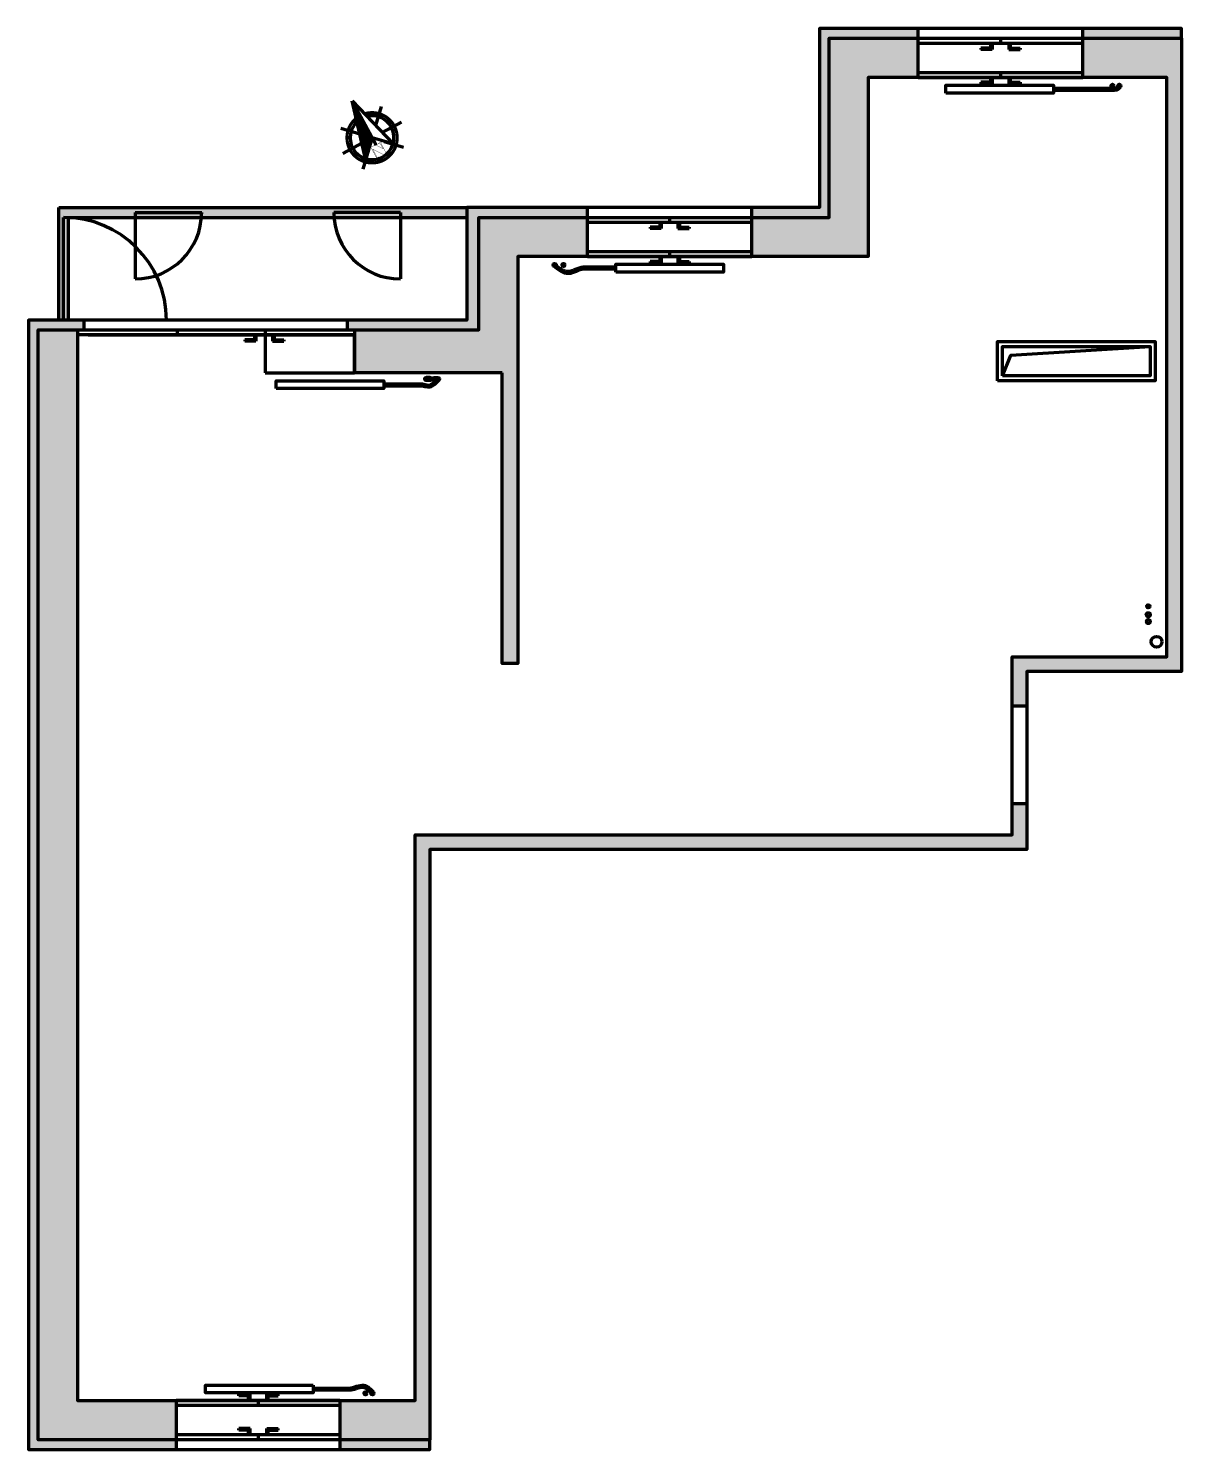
# Model space of a CAD drawing. Header units: millimetres. Extents: x 3951 to 15731, y 2240 to 16760.
import ezdxf

# ---------------------------------------------------------------- set-up
doc = ezdxf.new("R2010")
doc.units = ezdxf.units.MM
doc.layers.add('01 Черновое', color=7, linetype='Continuous', lineweight=100)

# ---------------------------------------------------------------- blocks, each defined once
blk = doc.blocks.new('*X1')
at = {"color": 0}
for p, q in [((146.36, -413.14), (147.62, -411.88)), ((146.55, -412.41), (147.62, -411.35)), ((146.75, -411.68), (147.62, -410.82)), ((146.95, -410.95), (147.62, -410.29)), ((147.15, -410.22), (147.62, -409.76)), ((147.35, -409.49), (147.62, -409.23)), ((147.55, -408.76), (147.62, -408.7)), ((144.56, -419.71), (147.62, -416.65)), ((144.76, -418.98), (147.62, -416.12)), ((144.96, -418.25), (147.62, -415.59)), ((145.16, -417.52), (147.62, -415.06)), ((145.36, -416.79), (147.62, -414.53)), ((145.56, -416.06), (147.62, -414)), ((145.76, -415.33), (147.62, -413.47)), ((145.96, -414.6), (147.62, -412.94)), ((146.16, -413.87), (147.62, -412.41)), ((142.96, -425.55), (147.62, -420.89)), ((143.16, -424.82), (147.62, -420.36)), ((143.36, -424.09), (147.62, -419.83)), ((143.56, -423.36), (147.62, -419.3)), ((143.76, -422.63), (147.62, -418.77)), ((143.96, -421.9), (147.62, -418.24)), ((144.16, -421.17), (147.62, -417.71)), ((144.36, -420.44), (147.62, -417.18)), ((142.76, -426.28), (147.62, -421.42))]:
    blk.add_line(p, q, dxfattribs=at)

msp = doc.modelspace()

# ---------------------------------------------------------------- hatches: boundary and pattern name
at = {"layer": '01 Черновое'}
for color, points in [(254, [(12131, 14830), (12131, 16660), (13041, 16660), (13041, 16760), (12031, 16760), (12031, 14930), (11341, 14930), (11341, 14830)]), (254, [(15731, 16660), (15731, 16760), (14721, 16760), (14721, 16660)]), (252, [(12531, 14430), (12531, 16260), (13041, 16260), (13041, 16660), (12131, 16660), (12131, 14830), (11341, 14830), (11341, 14430)]), (252, [(15731, 10190), (15731, 16660), (14721, 16660), (14721, 16260), (15581, 16260), (15581, 10340), (14001, 10340), (14001, 9840), (14151, 9840), (14151, 10190)]), (254, [(8431, 14870), (8431, 14930), (4261, 14930), (4261, 13780), (4361, 13780), (4361, 14830), (8431, 14830)]), (254, [(8551, 13680), (8551, 14830), (9661, 14830), (9661, 14930), (8431, 14930), (8431, 13780), (7211, 13780), (7211, 13680)]), (252, [(8951, 10270), (8951, 14430), (9661, 14430), (9661, 14830), (8551, 14830), (8551, 13680), (7281, 13680), (7281, 13630), (7281, 13240), (8791, 13240), (8791, 10270)]), (254, [(4521, 13680), (4521, 13780), (3951, 13780), (3951, 2240), (5461, 2240), (5461, 2340), (4051, 2340), (4051, 13680)]), (252, [(4451, 2740), (4451, 13240), (4451, 13630), (4451, 13680), (4051, 13680), (4051, 2340), (5461, 2340), (5461, 2740)]), (252, [(8051, 2340), (8051, 8370), (14151, 8370), (14151, 8840), (14001, 8840), (14001, 8520), (7901, 8520), (7901, 2740), (7131, 2740), (7131, 2340)]), (254, [(8051, 2240), (8051, 2340), (7131, 2340), (7131, 2240)])]:
    msp.add_hatch(color=color, dxfattribs=at).paths.add_polyline_path(points)

# ---------------------------------------------------------------- linework, layer by layer
for p, q in [((13041, 16260), (13041, 16760)), ((14721, 16260), (14721, 16760)), ((13041, 16660), (14721, 16660)), ((13041, 16610), (14721, 16610)), ((13781, 16560), (13681, 16560)), ((13681, 16560), (13681, 16545)), ((13781, 16610), (13781, 16560)), ((13796, 16610), (13796, 16545)), ((13881, 16660), (13881, 16610)), ((13966, 16610), (13966, 16545)), ((13981, 16610), (13981, 16560)), ((13981, 16560), (14081, 16560)), ((14081, 16560), (14081, 16545)), ((13796, 16545), (13681, 16545)), ((13966, 16545), (14081, 16545)), ((13041, 16310), (14721, 16310)), ((13881, 16310), (13881, 16260)), ((13041, 16260), (14721, 16260)), ((13781, 16210), (13681, 16210)), ((13681, 16210), (13681, 16195)), ((13796, 16195), (13681, 16195)), ((13781, 16260), (13781, 16210)), ((13796, 16260), (13796, 16195)), ((13966, 16260), (13966, 16195)), ((13966, 16195), (14081, 16195)), ((13981, 16260), (13981, 16210)), ((13981, 16210), (14081, 16210)), ((14081, 16210), (14081, 16195)), ((14422, 16150), (15026, 16150)), ((14422, 16130), (15026, 16130)), ((7259, 16020), (7503, 15566)), ((7395, 15427), (7259, 16020)), ((7259, 16020), (7677, 15580)), ((7499, 15768), (7558, 15963)), ((7337, 15680), (7142, 15739)), ((7565, 15698), (7762, 15804)), ((7358, 15587), (7162, 15482)), ((7462, 15643), (7395, 15427)), ((7677, 15580), (7462, 15643)), ((7586, 15605), (7782, 15547)), ((7424, 15518), (7366, 15323)), ((4261, 14930), (8431, 14930)), ((4261, 13780), (4261, 14930)), ((4311, 13780), (4311, 14830)), ((4361, 14830), (8431, 14830)), ((4361, 13780), (4361, 14830)), ((5041, 14880), (5721, 14880)), ((5041, 14880), (5041, 14200)), ((7751, 14880), (7071, 14880)), ((7751, 14880), (7751, 14200)), ((9661, 14430), (9661, 14930)), ((9661, 14830), (11341, 14830)), ((10501, 14830), (10501, 14780)), ((11341, 14430), (11341, 14930)), ((9661, 14780), (11341, 14780)), ((10401, 14730), (10301, 14730)), ((10301, 14730), (10301, 14715)), ((10416, 14715), (10301, 14715)), ((10401, 14780), (10401, 14730)), ((10416, 14780), (10416, 14715)), ((10586, 14780), (10586, 14715)), ((10586, 14715), (10701, 14715)), ((10601, 14780), (10601, 14730)), ((10601, 14730), (10701, 14730)), ((10701, 14730), (10701, 14715)), ((9661, 14480), (11341, 14480)), ((9661, 14430), (11341, 14430)), ((10401, 14380), (10301, 14380)), ((10301, 14380), (10301, 14365)), ((10401, 14430), (10401, 14380)), ((10416, 14430), (10416, 14365)), ((10501, 14480), (10501, 14430)), ((10586, 14430), (10586, 14365)), ((10601, 14430), (10601, 14380)), ((10601, 14380), (10701, 14380)), ((10701, 14380), (10701, 14365)), ((9951, 14320), (9626, 14320)), ((9951, 14300), (9626, 14300)), ((10416, 14365), (10301, 14365)), ((10586, 14365), (10701, 14365)), ((5361, 13780), (4311, 13780)), ((4451, 13680), (4451, 13630)), ((4521, 13680), (4521, 13780)), ((4551, 13680), (7201, 13680)), ((5471, 13680), (5471, 13630)), ((6371, 13680), (6371, 13240)), ((7211, 13680), (7211, 13780)), ((7281, 13680), (7281, 13240)), ((4561, 13630), (7281, 13630)), ((6261, 13580), (6161, 13580)), ((6161, 13580), (6161, 13565)), ((6276, 13565), (6161, 13565)), ((6261, 13630), (6261, 13580)), ((6276, 13630), (6276, 13565)), ((6446, 13630), (6446, 13565)), ((6446, 13565), (6561, 13565)), ((6461, 13630), (6461, 13580)), ((6461, 13580), (6561, 13580)), ((6561, 13580), (6561, 13565)), ((6371, 13240), (7281, 13240)), ((7581, 13130), (7947, 13130)), ((7581, 13110), (7947, 13110)), ((8055, 13195), (8015, 13195)), ((8055, 13163), (8015, 13163)), ((8095, 13195), (8135, 13195)), ((8135, 13163), (8095, 13163)), ((14001, 9840), (14151, 9840)), ((14001, 8840), (14151, 8840)), ((6216, 2805), (6101, 2805)), ((6101, 2790), (6101, 2805)), ((6201, 2790), (6101, 2790)), ((6201, 2740), (6201, 2790)), ((6216, 2740), (6216, 2805)), ((6386, 2740), (6386, 2805)), ((6386, 2805), (6501, 2805)), ((6401, 2740), (6401, 2790)), ((6401, 2790), (6501, 2790)), ((6501, 2790), (6501, 2805)), ((6861, 2869), (7227, 2869)), ((6861, 2849), (7227, 2849)), ((5461, 2740), (5461, 2240)), ((7131, 2740), (5461, 2740)), ((7131, 2690), (5461, 2690)), ((6301, 2690), (6301, 2740)), ((7131, 2740), (7131, 2240)), ((7131, 2390), (5461, 2390)), ((7131, 2340), (5461, 2340)), ((6216, 2455), (6101, 2455)), ((6101, 2440), (6101, 2455)), ((6201, 2440), (6101, 2440)), ((6201, 2390), (6201, 2440)), ((6216, 2390), (6216, 2455)), ((6301, 2340), (6301, 2390)), ((6386, 2390), (6386, 2455)), ((6386, 2455), (6501, 2455)), ((6401, 2390), (6401, 2440)), ((6401, 2440), (6501, 2440)), ((6501, 2440), (6501, 2455))]:
    msp.add_line(p, q, dxfattribs=at)
for points in [[(15731, 16660), (15731, 16760), (12031, 16760), (12031, 14930), (8431, 14930), (8431, 13780), (3951, 13780), (3951, 2240), (8051, 2240), (8051, 2340)], [(14721, 16660), (15731, 16660), (15731, 10190), (14151, 10190), (14151, 8370), (8051, 8370), (8051, 2340), (7131, 2340)], [(11341, 14830), (12131, 14830), (12131, 16660), (13041, 16660)], [(7201, 13680), (8551, 13680), (8551, 14830), (9661, 14830)], [(5461, 2340), (4051, 2340), (4051, 13680), (4551, 13680)], [(13901, 13210), (13986, 13423), (15411, 13510)]]:
    msp.add_lwpolyline(points, dxfattribs=at)
for points in [[(8791, 13240), (7281, 13240), (7281, 13630), (4451, 13630), (4451, 13240), (4451, 13240), (4451, 2740), (7901, 2740), (7901, 8520), (14001, 8520), (14001, 10340), (15581, 10340), (15581, 16260), (12531, 16260), (12531, 14430), (8951, 14430), (8951, 10270), (8791, 10270)], [(13322, 16100), (13322, 16180), (14422, 16180), (14422, 16100)], [(9951, 14270), (9951, 14350), (11051, 14350), (11051, 14270)], [(13851, 13160), (13851, 13560), (15461, 13560), (15461, 13160)], [(13901, 13210), (13901, 13510), (15411, 13510), (15411, 13210)], [(6481, 13080), (6481, 13160), (7581, 13160), (7581, 13080)], [(6861, 2899), (6861, 2819), (5761, 2819), (5761, 2899)]]:
    msp.add_lwpolyline(points, close=True, dxfattribs=at)
at = {"layer": '01 Черновое', "const_width": 32}
for points in [[(7300, 15842, 0.359415), (7236, 15521, 1)], [(7236, 15521, 1), (7688, 15764, 0.359415), (7385, 15888, 1)]]:
    msp.add_lwpolyline(points, format="xyb", dxfattribs=at)
at = {"layer": '01 Черновое', "const_width": 3.21}
msp.add_lwpolyline([(7508, 15452), (7509, 15450), (7510, 15448), (7511, 15447), (7512, 15445), (7514, 15444), (7515, 15444), (7516, 15443), (7516, 15443), (7517, 15443), (7519, 15443), (7520, 15443), (7522, 15444), (7524, 15444), (7526, 15445), (7528, 15446), (7530, 15447), (7533, 15443), (7495, 15423), (7493, 15427), (7494, 15428), (7496, 15429), (7498, 15430), (7499, 15431), (7501, 15432), (7502, 15433), (7503, 15435), (7504, 15435), (7504, 15436), (7505, 15437), (7505, 15438), (7505, 15440), (7505, 15441), (7504, 15443), (7504, 15445), (7503, 15446), (7502, 15448), (7452, 15541), (7436, 15532), (7434, 15537), (7495, 15570), (7574, 15532), (7550, 15576), (7549, 15578), (7548, 15580), (7547, 15581), (7545, 15583), (7544, 15584), (7543, 15584), (7542, 15585), (7542, 15585), (7540, 15585), (7539, 15585), (7537, 15585), (7536, 15585), (7534, 15584), (7532, 15583), (7529, 15582), (7527, 15581), (7527, 15581), (7524, 15585), (7562, 15606), (7564, 15601), (7563, 15601), (7561, 15599), (7560, 15598), (7558, 15597), (7556, 15596), (7555, 15595), (7554, 15594), (7554, 15593), (7553, 15592), (7553, 15591), (7553, 15590), (7553, 15588), (7553, 15587), (7554, 15585), (7554, 15583), (7555, 15581), (7556, 15579), (7608, 15483), (7582, 15470), (7469, 15525), (7508, 15452), (7508, 15452)], dxfattribs=at)
at = {"layer": '01 Черновое'}
for centre, radius in [((15026, 16174), 16), ((15096, 16174), 16), ((9327, 14344), 16), ((9417, 14344), 16), ((8015, 13179), 16), ((8055, 13179), 16), ((8095, 13179), 16), ((8135, 13179), 16), ((15391, 10770), 20), ((15391, 10856), 16), ((15391, 10700), 20), ((15476, 10494), 55), ((7395, 2815), 16), ((7465, 2815), 16)]:
    msp.add_circle(centre, radius, dxfattribs=at)
for centre, radius, start, end in [((7462, 15643), 224, 28.2521, 103.2251), ((7462, 15643), 224, 133.2791, 208.2521), ((7462, 15643), 224, 208.2521, 28.2521), ((4311, 13780), 1050, 0, 90), ((5041, 14880), 680, 270, 0), ((7751, 14880), 680, 180, 270)]:
    msp.add_arc(centre, radius, start, end, dxfattribs=at)
for points, knots in [([(15026, 16150), (15028, 16150), (15032, 16150), (15038, 16150), (15043, 16150), (15049, 16150), (15054, 16151), (15058, 16151), (15061, 16152), (15063, 16152), (15065, 16153), (15067, 16153), (15068, 16154), (15070, 16154), (15071, 16155), (15073, 16156), (15074, 16157), (15075, 16158), (15076, 16159), (15078, 16161), (15080, 16163), (15082, 16165), (15083, 16165)], [0, 0, 0, 0, 5.90514, 11.705601, 17.352044, 22.785563, 27.941734, 32.754975, 35.013941, 37.165343, 39.203978, 41.126488, 42.932033, 44.623066, 46.206198, 47.693041, 49.100915, 50.552422, 52.244883, 54.183542, 58.765466, 61.329337, 61.329337, 61.329337, 61.329337]), ([(9626, 14320), (9622, 14320), (9614, 14320), (9602, 14318), (9590, 14316), (9579, 14312), (9569, 14309), (9555, 14304), (9538, 14297), (9522, 14290), (9509, 14285), (9500, 14282), (9492, 14279), (9483, 14277), (9475, 14276), (9467, 14275), (9459, 14275), (9451, 14276), (9443, 14278), (9434, 14280), (9426, 14283), (9417, 14287), (9409, 14291), (9400, 14296), (9391, 14301), (9380, 14309), (9366, 14319), (9352, 14329), (9344, 14336), (9342, 14338)], [0, 0, 0, 0, 12.141385, 24.043852, 35.750636, 47.290775, 58.677288, 69.906977, 91.810262, 112.72349, 122.692436, 132.273729, 141.430149, 150.142103, 158.419251, 166.31511, 174.14192, 182.193206, 190.533907, 199.198459, 208.196643, 217.519319, 227.143285, 237.035088, 247.15388, 257.453507, 278.391406, 299.426163, 308.799829, 308.799829, 308.799829, 308.799829]), ([(7947, 13130), (7949, 13130), (7955, 13130), (7963, 13129), (7971, 13128), (7981, 13126), (7993, 13124), (8007, 13120), (8018, 13118), (8026, 13117), (8032, 13116), (8038, 13116), (8043, 13116), (8047, 13116), (8052, 13117), (8056, 13118), (8061, 13120), (8066, 13123), (8071, 13125), (8076, 13129), (8081, 13132), (8086, 13136), (8092, 13142), (8101, 13150), (8111, 13160), (8118, 13167), (8121, 13171), (8121, 13171)], [0, 0, 0, 0, 8.275891, 16.388425, 24.347888, 32.155746, 47.277728, 61.602703, 74.888564, 81.05872, 86.874252, 92.317611, 97.389598, 102.119469, 106.663155, 111.380479, 116.351986, 121.611277, 127.170026, 133.023606, 139.155914, 145.543113, 152.156365, 165.930852, 180.212018, 194.733235, 195.680837, 195.680837, 195.680837, 195.680837])]:
    msp.add_open_spline(points, degree=3, knots=knots, dxfattribs=at)
for points, start_tangent, end_tangent in [([(15026, 16130), (15086, 16141), (15107, 16163)], (1, 0), (0.707107, 0.707107)), ([(9626, 14300), (9468, 14255), (9320, 14330)], (-1, 0), (-0.768305, 0.640083)), ([(7947, 13110), (8052, 13097), (8145, 13167)], (1, 0), (0.707107, 0.707107)), ([(7227, 2869), (7378, 2897), (7474, 2829)], (1, 0), (0.707107, -0.707107)), ([(7227, 2849), (7237, 2850), (7246, 2851), (7256, 2853), (7265, 2855), (7284, 2859), (7301, 2865), (7318, 2870), (7334, 2875), (7341, 2876), (7348, 2878), (7355, 2878), (7362, 2879), (7368, 2879), (7374, 2878), (7379, 2876), (7385, 2874), (7391, 2872), (7397, 2869), (7404, 2865), (7410, 2860), (7416, 2855), (7423, 2850), (7435, 2839), (7448, 2827), (7451, 2823)], (1, 0), (0.707107, -0.707107))]:
    msp.add_spline(points, degree=3, dxfattribs=dict(at, start_tangent=start_tangent, end_tangent=end_tangent))

# ---------------------------------------------------------------- block references
at = {"layer": '01 Черновое', "xscale": 32.04999999999991, "yscale": 32.05, "zscale": 32.05, "rotation": 28.25209694160027}
msp.add_blockref('*X1', (-3106, 25314), dxfattribs=at)

doc.saveas('drawing.dxf')
